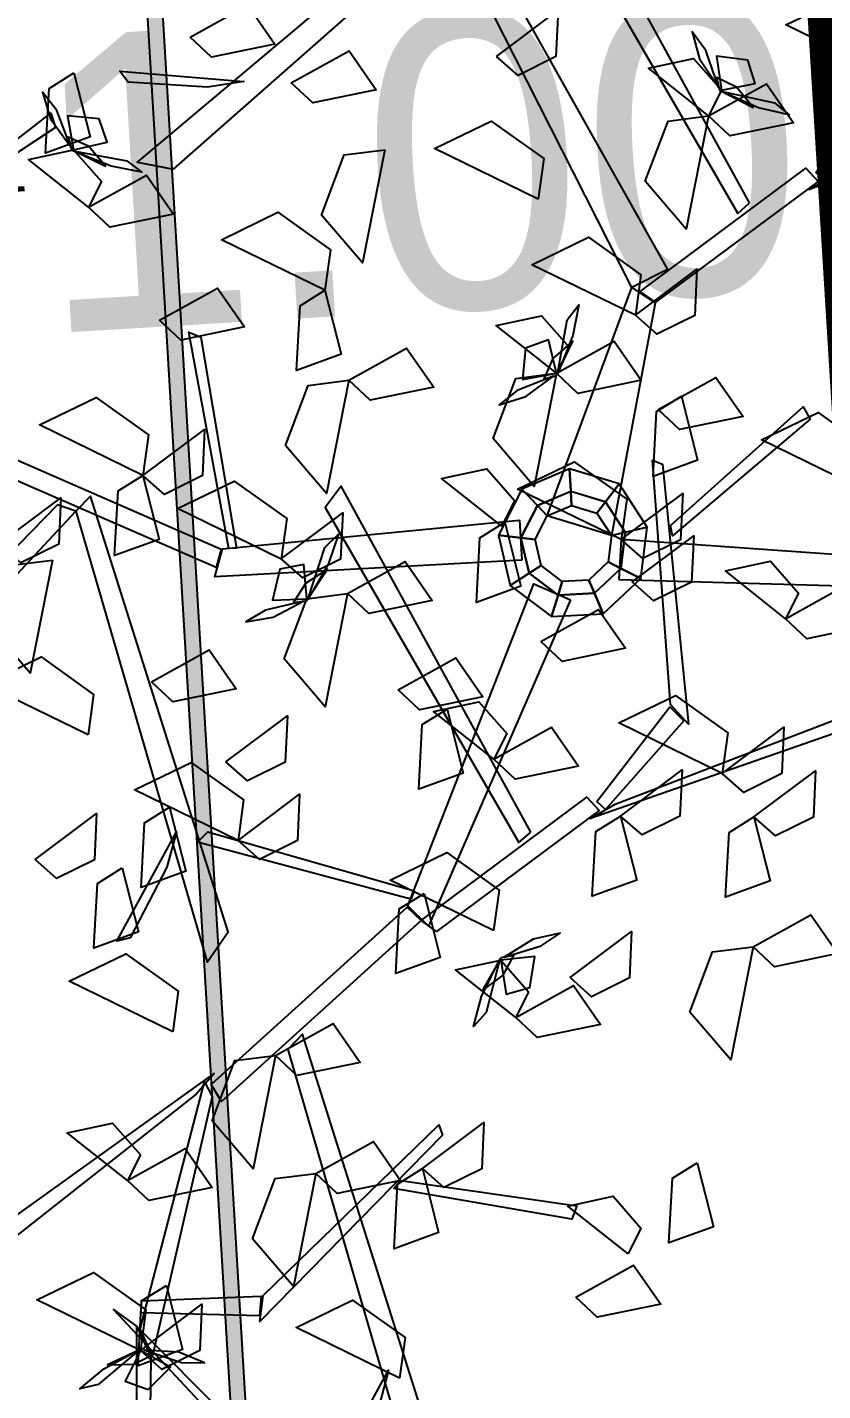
# Model space of a CAD drawing. Header units: metres. Extents: x 1851758 to 1852050, y 5187822 to 5188223.
# Drawn here: x 1851978.396 to 1851980.007, y 5187907.097 to 5187909.859 of the extents above; entities that cross this region are included whole.
import ezdxf

# ---------------------------------------------------------------- set-up
doc = ezdxf.new("R2010")
doc.units = ezdxf.units.M
doc.header["$LTSCALE"] = 2.5
doc.header["$PDMODE"] = 35
doc.header["$PDSIZE"] = 0.03
doc.layers.get('Defpoints').update_dxf_attribs({"linetype": 'CONTINUOUS'})
doc.layers.add('PAR_COT', color=150, linetype='CONTINUOUS', lineweight=20)
doc.layers.add('PRO_PAR_P', color=7, linetype='CONTINUOUS', lineweight=70)
doc.layers.add('PRO_VOI_PLANCHETTES', color=232, linetype='CONTINUOUS')
doc.layers.add('PRO_VOI_VEG', color=81, linetype='CONTINUOUS')
doc.styles.add('Ecriture', font='NEWSGOTN.TTF')
doc.dimstyles.new('Voirie', dxfattribs={"dimtxt": 0.6, "dimasz": 0.6, "dimexe": 0.18, "dimexo": 0.0625, "dimgap": 0, "dimtad": 0, "dimzin": 0, "dimdsep": 46, "dimtxsty": 'Ecriture', "dimcen": 0.04, "dimclrd": 256, "dimclre": 256, "dimclrt": 256, "dimaunit": 2, "dimadec": 3, "dimazin": 0, "dimtfac": 1, "dimtofl": 0, "dimtmove": 0, "dimatfit": 0, "dimfxl": 0, "dimtolj": 1, "dimtzin": 0, "dimlwd": -1, "dimarcsym": 0})

# ---------------------------------------------------------------- blocks, each defined once
blk = doc.blocks.new('arbre4')
at = {"layer": 'PRO_VOI_VEG', "color": 42, "linetype": 'ByBlock', "lineweight": -2, "extrusion": (-3.5711e-09, -0.72424, 0.689548), "elevation": 1.1883, "flags": 128}
blk.add_lwpolyline([(0.2606, 4.2618), (-0.9553, 6.179), (-0.9848, 5.9864), (0.2311, 4.1567), (0.2606, 4.2618)], close=True, dxfattribs=at)
at = {"layer": 'PRO_VOI_VEG', "color": 42, "linetype": 'ByBlock', "lineweight": -2, "extrusion": (-0.682446, -0.575232, 0.450971), "elevation": 0.7042, "flags": 128}
blk.add_lwpolyline([(-0.7719, 7.5011), (-0.3539, 7.4123), (-0.3803, 7.289), (-0.8761, 7.4795), (-0.7719, 7.5011)], close=True, dxfattribs=at)
at = {"layer": 'PRO_VOI_VEG', "color": 42, "linetype": 'ByBlock', "lineweight": -2, "extrusion": (0.440852, -0.719385, 0.536783), "flags": 128}
for points, elevation in [([(-0.9771, 3.3423), (-1.0361, 5.0792), (-0.9673, 5.0282), (-0.9484, 3.1422), (-0.9771, 3.3423)], -0.869), ([(-1.021, 3.2634), (-1.7492, 4.7455), (-1.632, 4.7073), (-0.9544, 3.2464), (-1.021, 3.2634)], -0.8629)]:
    blk.add_lwpolyline(points, close=True, dxfattribs=dict(at, elevation=elevation))
at = {"layer": 'PRO_VOI_VEG', "linetype": 'ByBlock', "lineweight": -2, "extrusion": (0.372929, -8.74771e-10, 0.92786), "flags": 128}
for points, elevation in [([(2.0044, 3.6589), (2.4124, 3.4142), (2.1773, 3.308), (1.9733, 3.4834), (2.0044, 3.6589)], 7.2899), ([(-0.5531, 2.1384), (-0.1451, 1.8936), (-0.3802, 1.7874), (-0.5842, 1.9629), (-0.5531, 2.1384)], 2.7218)]:
    blk.add_lwpolyline(points, close=True, dxfattribs=dict(at, elevation=elevation))
at = {"layer": 'PRO_VOI_VEG', "linetype": 'ByBlock', "lineweight": -2, "extrusion": (-0.095442, 0.360509, 0.92786), "flags": 128}
for points, elevation in [([(-0.5771, 0.7835), (-0.1691, 0.5387), (-0.4041, 0.4325), (-0.6082, 0.608), (-0.5771, 0.7835)], 7.3946), ([(1.6105, 0.4642), (2.0185, 0.2195), (1.7835, 0.1133), (1.5794, 0.2887), (1.6105, 0.4642)], 5.9479), ([(2.1154, 0.9369), (2.5234, 0.6922), (2.2883, 0.586), (2.0843, 0.7614), (2.1154, 0.9369)], 7.1014), ([(-0.0811, 2.3547), (0.3269, 2.11), (0.0919, 2.0038), (-0.1122, 2.1793), (-0.0811, 2.3547)], 8.365), ([(-0.902, 2.1407), (-0.4939, 1.896), (-0.729, 1.7898), (-0.933, 1.9652), (-0.902, 2.1407)], 7.1055), ([(-1.7462, 1.9018), (-1.3382, 1.6571), (-1.5732, 1.5509), (-1.7773, 1.7263), (-1.7462, 1.9018)], 5.3701), ([(-0.6704, 1.0724), (-0.2624, 0.8277), (-0.4975, 0.7215), (-0.7015, 0.8969), (-0.6704, 1.0724)], 2.2781), ([(1.7852, 2.4676), (2.1933, 2.2229), (1.9582, 2.1167), (1.7542, 2.2921), (1.7852, 2.4676)], 5.6306), ([(-1.4734, 3.0992), (-1.0653, 2.8545), (-1.3004, 2.7483), (-1.5044, 2.9237), (-1.4734, 3.0992)], 4.8889)]:
    blk.add_lwpolyline(points, close=True, dxfattribs=dict(at, elevation=elevation))
at = {"layer": 'PRO_VOI_VEG', "linetype": 'ByBlock', "lineweight": -2, "extrusion": (0.372929, 2.3327e-10, 0.92786), "elevation": 3.0882, "flags": 128}
blk.add_lwpolyline([(1.9258, 4.6659), (2.3338, 4.4212), (2.0987, 4.315), (1.8947, 4.4904), (1.9258, 4.6659)], close=True, dxfattribs=at)
at = {"layer": 'PRO_VOI_VEG', "color": 42, "linetype": 'ByBlock', "lineweight": -2, "extrusion": (-2.05191e-09, -0.72424, 0.689548), "elevation": 1.1883, "flags": 128}
blk.add_lwpolyline([(-0.0268, 3.3513), (0.4227, 4.6557), (0.489, 4.5944), (0.0469, 3.3163), (-0.0268, 3.3513)], close=True, dxfattribs=at)
at = {"layer": 'PRO_VOI_VEG', "linetype": 'ByBlock', "lineweight": -2, "extrusion": (-2.51648e-10, -0.654654, 0.755929), "elevation": 2.7236, "flags": 128}
blk.add_lwpolyline([(0.1158, 5.4307), (0.2888, 5.0882), (0.102, 5.1127), (0.0343, 5.3211), (0.1158, 5.4307)], close=True, dxfattribs=at)
at = {"layer": 'PRO_VOI_VEG', "linetype": 'ByBlock', "lineweight": -2, "extrusion": (4.78408e-09, -0.654654, 0.755929), "elevation": 1.0417, "flags": 128}
blk.add_lwpolyline([(-1.1687, 3.8729), (-0.9957, 3.5304), (-1.1824, 3.5549), (-1.2502, 3.7633), (-1.1687, 3.8729)], close=True, dxfattribs=at)
at = {"layer": 'PRO_VOI_VEG', "color": 6, "linetype": 'ByBlock', "lineweight": -2, "extrusion": (-0.831663, -0.53024, 0.164872), "elevation": 2.3784, "flags": 128}
blk.add_lwpolyline([(-3.3301, 4.2859), (-3.5521, 4.179), (-3.6226, 4.3583), (-3.4967, 4.4125), (-3.3301, 4.2859)], close=True, dxfattribs=at)
at = {"layer": 'PRO_VOI_VEG', "linetype": 'ByBlock', "lineweight": -2, "extrusion": (0.632852, 0.167542, 0.755929), "flags": 128}
for points, elevation in [([(2.5133, 7.0984), (2.6863, 6.7559), (2.4996, 6.7804), (2.4318, 6.9888), (2.5133, 7.0984)], 5.2818), ([(1.4518, 2.5915), (1.6248, 2.249), (1.438, 2.2735), (1.3702, 2.4819), (1.4518, 2.5915)], 5.8843), ([(0.8137, 4.7624), (0.9867, 4.4199), (0.8, 4.4444), (0.7322, 4.6528), (0.8137, 4.7624)], 2.8065), ([(0.5766, 2.2048), (0.7496, 1.8622), (0.5628, 1.8868), (0.495, 2.0951), (0.5766, 2.2048)], 1.4159), ([(0.2559, 5.5432), (0.4289, 5.2007), (0.2422, 5.2252), (0.1744, 5.4336), (0.2559, 5.5432)], 6.6286), ([(-0.1454, 1.1388), (0.0275, 0.7963), (-0.1592, 0.8208), (-0.227, 1.0292), (-0.1454, 1.1388)], 2.3391), ([(0.6744, 6.9201), (0.8474, 6.5776), (0.6607, 6.6021), (0.5929, 6.8105), (0.6744, 6.9201)], 3.6928), ([(-1.0524, 2.6125), (-0.8794, 2.27), (-1.0662, 2.2945), (-1.134, 2.5029), (-1.0524, 2.6125)], 5.2673), ([(-0.7234, 1.7731), (-0.5504, 1.4306), (-0.7371, 1.4552), (-0.8049, 1.6635), (-0.7234, 1.7731)], 1.1908)]:
    blk.add_lwpolyline(points, close=True, dxfattribs=dict(at, elevation=elevation))
at = {"layer": 'PRO_VOI_VEG', "linetype": 'ByBlock', "lineweight": -2, "extrusion": (0.372929, 1.77872e-09, 0.92786), "elevation": 3.9863, "flags": 128}
blk.add_lwpolyline([(1.7262, 3.6454), (2.1342, 3.4006), (1.8991, 3.2944), (1.6951, 3.4699), (1.7262, 3.6454)], close=True, dxfattribs=at)
at = {"layer": 'PRO_VOI_VEG', "linetype": 'ByBlock', "lineweight": -2, "extrusion": (0.372929, 1.77869e-09, 0.92786), "elevation": 4.4081, "flags": 128}
blk.add_lwpolyline([(1.7262, 1.3818), (2.1342, 1.1371), (1.8991, 1.0309), (1.6951, 1.2063), (1.7262, 1.3818)], close=True, dxfattribs=at)
at = {"layer": 'PRO_VOI_VEG', "color": 6, "linetype": 'ByBlock', "lineweight": -2, "extrusion": (0.971913, 0.204341, 0.116747), "elevation": -2.1509, "flags": 128}
blk.add_lwpolyline([(2.5309, 4.9038), (2.6825, 5.1293), (2.579, 5.3437), (2.4903, 5.1898), (2.5309, 4.9038)], close=True, dxfattribs=at)
at = {"layer": 'PRO_VOI_VEG', "linetype": 'ByBlock', "lineweight": -2, "extrusion": (9.90254e-10, -0.872729, 0.488205), "elevation": 1.0664, "flags": 128}
blk.add_lwpolyline([(2.0053, 5.8362), (1.7428, 5.7305), (1.6869, 6.1067), (1.9479, 6.0488), (2.0053, 5.8362)], close=True, dxfattribs=at)
at = {"layer": 'PRO_VOI_VEG', "color": 6, "linetype": 'ByBlock', "lineweight": -2, "extrusion": (0.345853, -0.925967, 0.151559), "elevation": -0.3148, "flags": 128}
blk.add_lwpolyline([(2.2813, 6.0427), (2.4384, 5.9966), (2.5287, 6.1524), (2.4168, 6.235), (2.2813, 6.0427)], close=True, dxfattribs=at)
at = {"layer": 'PRO_VOI_VEG', "color": 42, "linetype": 'ByBlock', "lineweight": -2, "extrusion": (0.28427, -0.71615, 0.637432), "elevation": -0.0115, "flags": 128}
blk.add_lwpolyline([(-2.2844, 4.5901), (-3.8606, 5.765), (-3.8296, 5.8035), (-2.1489, 4.5914), (-2.2844, 4.5901)], close=True, dxfattribs=at)
at = {"layer": 'PRO_VOI_VEG', "color": 42, "linetype": 'ByBlock', "lineweight": -2, "extrusion": (0.000135425, 0.872729, 0.488205), "elevation": 3.4125, "flags": 128}
blk.add_lwpolyline([(3.0807, 2.1363), (3.8692, 3.5819), (3.8986, 3.4849), (3.007, 1.9519), (3.0807, 2.1363)], close=True, dxfattribs=at)
at = {"layer": 'PRO_VOI_VEG', "color": 6, "linetype": 'ByBlock', "lineweight": -2, "extrusion": (-0.854057, -0.179562, 0.488205), "elevation": 4.6165, "flags": 128}
blk.add_lwpolyline([(-2.5383, 2.6946), (-2.6308, 2.4804), (-2.5494, 2.3636), (-2.4385, 2.495), (-2.5383, 2.6946)], close=True, dxfattribs=at)
at = {"layer": 'PRO_VOI_VEG', "color": 42, "linetype": 'ByBlock', "lineweight": -2, "extrusion": (0.512659, -0.256321, 0.819439), "flags": 128}
for points, elevation in [([(1.8973, 2.7608), (0.6814, 4.5457), (0.6519, 4.3664), (1.8678, 2.6629), (1.8973, 2.7608)], 2.7427), ([(-0.0474, 2.2601), (0.4021, 3.4745), (0.4684, 3.4174), (0.0263, 2.2275), (-0.0474, 2.2601)], 0.3479), ([(0.24, 3.1077), (-0.9759, 4.8926), (-1.0054, 4.7133), (0.2105, 3.0099), (0.24, 3.1077)], 0.3479)]:
    blk.add_lwpolyline(points, close=True, dxfattribs=dict(at, elevation=elevation))
at = {"layer": 'PRO_VOI_VEG', "linetype": 'ByBlock', "lineweight": -2, "extrusion": (9.90251e-10, -0.872729, 0.488205), "flags": 128}
for points, elevation in [([(-1.2216, 5.9716), (-1.4841, 5.8659), (-1.54, 6.242), (-1.279, 6.1842), (-1.2216, 5.9716)], 1.1695), ([(0.3618, 6.0473), (0.0993, 5.9416), (0.0435, 6.3178), (0.3044, 6.2599), (0.3618, 6.0473)], 1.405), ([(-2.5034, 4.7786), (-2.7659, 4.6728), (-2.8218, 5.049), (-2.5608, 4.9912), (-2.5034, 4.7786)], 1.8184), ([(-1.1522, 6.0538), (-1.4146, 5.9481), (-1.4705, 6.3243), (-1.2095, 6.2664), (-1.1522, 6.0538)], 4.1564)]:
    blk.add_lwpolyline(points, close=True, dxfattribs=dict(at, elevation=elevation))
at = {"layer": 'PRO_VOI_VEG', "linetype": 'ByBlock', "lineweight": -2, "extrusion": (9.90252e-10, -0.872729, 0.488205), "flags": 128}
for points, elevation in [([(-2.9206, 3.7819), (-3.1831, 3.6762), (-3.239, 4.0524), (-2.978, 3.9946), (-2.9206, 3.7819)], 0.0456), ([(0.5658, 3.7901), (0.3034, 3.6844), (0.2475, 4.0606), (0.5085, 4.0027), (0.5658, 3.7901)], 2.6581)]:
    blk.add_lwpolyline(points, close=True, dxfattribs=dict(at, elevation=elevation))
at = {"layer": 'PRO_VOI_VEG', "linetype": 'ByBlock', "lineweight": -2, "extrusion": (0.843665, 0.223353, 0.488205), "flags": 128}
for points, elevation in [([(2.5133, 8.4716), (2.2508, 8.3659), (2.195, 8.7421), (2.4559, 8.6843), (2.5133, 8.4716)], 2.5527), ([(1.4518, 4.4384), (1.1893, 4.3327), (1.1334, 4.7089), (1.3944, 4.651), (1.4518, 4.4384)], 4.6521), ([(1.8004, 7.5475), (1.5379, 7.4417), (1.4821, 7.8179), (1.743, 7.7601), (1.8004, 7.5475)], 4.2048), ([(1.3185, 6.8714), (1.056, 6.7657), (1.0001, 7.1419), (1.2611, 7.084), (1.3185, 6.8714)], 5.4133), ([(0.8487, 5.0602), (0.5862, 4.9545), (0.5303, 5.3307), (0.7913, 5.2728), (0.8487, 5.0602)], 5.6065), ([(1.7874, 5.7538), (1.525, 5.6481), (1.4691, 6.0243), (1.7301, 5.9664), (1.7874, 5.7538)], 1.3733), ([(1.779, 7.0882), (1.5165, 6.9824), (1.4606, 7.3586), (1.7216, 7.3008), (1.779, 7.0882)], 1.5413), ([(0.5155, 5.4156), (0.253, 5.3098), (0.1971, 5.686), (0.4581, 5.6282), (0.5155, 5.4156)], 5.4586), ([(0.9347, 7.5005), (0.6722, 7.3948), (0.6163, 7.771), (0.8773, 7.7131), (0.9347, 7.5005)], 4.2887), ([(0.6636, 5.22), (0.4011, 5.1143), (0.3452, 5.4904), (0.6062, 5.4326), (0.6636, 5.22)], 3.9536), ([(0.8596, 2.366), (0.5971, 2.2603), (0.5412, 2.6365), (0.8022, 2.5786), (0.8596, 2.366)], 0.9193), ([(0.8137, 7.6456), (0.5513, 7.5399), (0.4954, 7.9161), (0.7564, 7.8582), (0.8137, 7.6456)], 2.2571), ([(0.5766, 2.5549), (0.3141, 2.4492), (0.2582, 2.8254), (0.5192, 2.7675), (0.5766, 2.5549)], 0.5817), ([(0.9298, 8.5687), (0.6674, 8.463), (0.6115, 8.8392), (0.8725, 8.7813), (0.9298, 8.5687)], 1.4518), ([(0.2488, 7.7078), (-0.0137, 7.6021), (-0.0696, 7.9783), (0.1914, 7.9205), (0.2488, 7.7078)], 3.918), ([(-0.1454, 1.8665), (-0.4079, 1.7608), (-0.4638, 2.137), (-0.2028, 2.0791), (-0.1454, 1.8665)], 1.8123), ([(-0.4925, 1.6013), (-0.755, 1.4956), (-0.8109, 1.8718), (-0.5499, 1.814), (-0.4925, 1.6013)], 1.3589), ([(-0.1897, 5.444), (-0.4522, 5.3383), (-0.5081, 5.7145), (-0.2471, 5.6566), (-0.1897, 5.444)], 0.9998), ([(-1.0524, 4.2482), (-1.3149, 4.1425), (-1.3708, 4.5187), (-1.1098, 4.4608), (-1.0524, 4.2482)], 4.0647), ([(-0.7234, 2.0725), (-0.9859, 1.9667), (-1.0417, 2.3429), (-0.7808, 2.2851), (-0.7234, 2.0725)], 0.5168)]:
    blk.add_lwpolyline(points, close=True, dxfattribs=dict(at, elevation=elevation))
at = {"layer": 'PRO_VOI_VEG', "color": 6, "linetype": 'ByBlock', "lineweight": -2, "extrusion": (0.938016, -0.304866, 0.164872), "elevation": 1.9755, "flags": 128}
blk.add_lwpolyline([(2.3671, 5.7028), (2.1451, 5.5959), (2.0746, 5.7752), (2.2005, 5.8294), (2.3671, 5.7028)], close=True, dxfattribs=at)
at = {"layer": 'PRO_VOI_VEG', "color": 6, "linetype": 'ByBlock', "lineweight": -2, "extrusion": (-0.775617, 0.620313, 0.116747), "elevation": 0.5861, "flags": 128}
blk.add_lwpolyline([(-2.5778, 5.9223), (-2.4262, 6.1478), (-2.5297, 6.3622), (-2.6185, 6.2083), (-2.5778, 5.9223)], close=True, dxfattribs=at)
at = {"layer": 'PRO_VOI_VEG', "color": 6, "linetype": 'ByBlock', "lineweight": -2, "extrusion": (0.681565, -0.545093, 0.488205), "elevation": 2.9977, "flags": 128}
blk.add_lwpolyline([(2.5704, 5.1253), (2.478, 4.9111), (2.5593, 4.7943), (2.6702, 4.9257), (2.5704, 5.1253)], close=True, dxfattribs=at)
at = {"layer": 'PRO_VOI_VEG', "linetype": 'ByBlock', "lineweight": -2, "extrusion": (1.09025e-10, -0.654654, 0.755929), "elevation": 2.2207, "flags": 128}
blk.add_lwpolyline([(-3.1776, 4.4707), (-3.0046, 4.1282), (-3.1913, 4.1527), (-3.2591, 4.3611), (-3.1776, 4.4707)], close=True, dxfattribs=at)
at = {"layer": 'PRO_VOI_VEG', "color": 6, "linetype": 'ByBlock', "lineweight": -2, "extrusion": (-0.934629, 0.321712, 0.151559), "elevation": 4.2796, "flags": 128}
blk.add_lwpolyline([(-0.7702, 3.9915), (-0.6131, 3.9454), (-0.5228, 4.1013), (-0.6347, 4.1839), (-0.7702, 3.9915)], close=True, dxfattribs=at)
at = {"layer": 'PRO_VOI_VEG', "color": 42, "linetype": 'ByBlock', "lineweight": -2, "extrusion": (-0.268769, 0.933895, 0.235804), "elevation": 3.4118, "flags": 128}
blk.add_lwpolyline([(2.3335, 2.7824), (2.4735, 4.7491), (2.5472, 4.6101), (2.3777, 2.7076), (2.3335, 2.7824)], close=True, dxfattribs=at)
at = {"layer": 'PRO_VOI_VEG', "color": 42, "linetype": 'ByBlock', "lineweight": -2, "extrusion": (0.700309, -0.350143, 0.622067), "flags": 128}
for points, elevation in [([(0.9835, 4.835), (1.0056, 5.3523), (1.0498, 5.4067), (1.0056, 4.5991), (0.9835, 4.835)], 1.4587), ([(-0.6738, 4.4849), (-0.6517, 5.0022), (-0.6074, 5.0567), (-0.6517, 4.249), (-0.6738, 4.4849)], -0.9357)]:
    blk.add_lwpolyline(points, close=True, dxfattribs=dict(at, elevation=elevation))
at = {"layer": 'PRO_VOI_VEG', "linetype": 'ByBlock', "lineweight": -2, "extrusion": (0.372929, -1.31216e-09, 0.92786), "flags": 128}
for points, elevation in [([(1.4202, 3.7423), (1.8283, 3.4976), (1.5932, 3.3914), (1.3892, 3.5669), (1.4202, 3.7423)], 6.2666), ([(1.185, 2.3312), (1.5931, 2.0864), (1.358, 1.9802), (1.154, 2.1557), (1.185, 2.3312)], 5.7831)]:
    blk.add_lwpolyline(points, close=True, dxfattribs=dict(at, elevation=elevation))
at = {"layer": 'PRO_VOI_VEG', "linetype": 'ByBlock', "lineweight": -2, "extrusion": (9.90146e-10, -0.872729, 0.488205), "elevation": 0.9939, "flags": 128}
blk.add_lwpolyline([(-0.9865, 5.2398), (-1.249, 5.1341), (-1.3049, 5.5103), (-1.0439, 5.4524), (-0.9865, 5.2398)], close=True, dxfattribs=at)
at = {"layer": 'PRO_VOI_VEG', "linetype": 'ByBlock', "lineweight": -2, "extrusion": (-2.5183e-10, -0.654654, 0.755929), "elevation": 2.3513, "flags": 128}
blk.add_lwpolyline([(0.3618, 4.3198), (0.5348, 3.9773), (0.3481, 4.0018), (0.2803, 4.2102), (0.3618, 4.3198)], close=True, dxfattribs=at)
at = {"layer": 'PRO_VOI_VEG', "color": 42, "linetype": 'ByBlock', "lineweight": -2, "extrusion": (-0.03707, -0.782086, 0.622067), "elevation": 3.7773, "flags": 128}
blk.add_lwpolyline([(1.8511, 7.1169), (1.8732, 7.6341), (1.9174, 7.6886), (1.8732, 6.8809), (1.8511, 7.1169)], close=True, dxfattribs=at)
at = {"layer": 'PRO_VOI_VEG', "color": 42, "linetype": 'ByBlock', "lineweight": -2, "extrusion": (-0.027137, -0.572523, 0.819439), "elevation": 5.6156, "flags": 128}
blk.add_lwpolyline([(2.7648, 4.287), (1.549, 6.0719), (1.5195, 5.8926), (2.7354, 4.1892), (2.7648, 4.287)], close=True, dxfattribs=at)
at = {"layer": 'PRO_VOI_VEG', "color": 42, "linetype": 'ByBlock', "lineweight": -2, "extrusion": (0.647784, -0.323881, 0.689548), "elevation": -0.1006, "flags": 128}
for points in [[(0.0263, 2.1997), (0.9106, 2.3923), (0.8885, 2.3135), (0.0263, 2.1472), (0.0263, 2.1997)], [(-0.0842, 0.2125), (-0.0842, 2.3048), (0.0263, 2.2435), (0.0779, 0.2125), (-0.0842, 0.2125)]]:
    blk.add_lwpolyline(points, close=True, dxfattribs=at)
at = {"layer": 'PRO_VOI_VEG', "color": 42, "linetype": 'ByBlock', "lineweight": -2, "extrusion": (5.97316e-10, -0.83205, 0.5547), "elevation": 0.6002, "flags": 128}
blk.add_lwpolyline([(0.0469, 3.4149), (0.9311, 3.6216), (0.909, 3.537), (0.0469, 3.3586), (0.0469, 3.4149)], close=True, dxfattribs=at)
at = {"layer": 'PRO_VOI_VEG', "color": 42, "linetype": 'ByBlock', "lineweight": -2, "extrusion": (-0.258109, 0.896854, 0.359211), "elevation": 3.9849, "flags": 128}
for points in [[(2.4735, 4.2665), (2.0535, 6.7693), (2.0977, 6.7693), (2.5693, 4.1331), (2.4735, 4.2665)], [(2.2156, 6.1538), (2.5472, 7.9386), (2.5914, 7.8361), (2.2377, 6.0513), (2.2156, 6.1538)]]:
    blk.add_lwpolyline(points, close=True, dxfattribs=at)
at = {"layer": 'PRO_VOI_VEG', "linetype": 'ByBlock', "lineweight": -2, "extrusion": (-4.92655e-09, -0.654654, 0.755929), "elevation": 0.1278, "flags": 128}
blk.add_lwpolyline([(-0.8151, 2.0324), (-0.6421, 1.6899), (-0.8288, 1.7144), (-0.8966, 1.9228), (-0.8151, 2.0324)], close=True, dxfattribs=at)
at = {"layer": 'PRO_VOI_VEG', "color": 42, "linetype": 'ByBlock', "lineweight": -2, "extrusion": (0, -0.83205, 0.5547), "elevation": 0.6002, "flags": 128}
blk.add_lwpolyline([(-0.0637, 1.2825), (-0.0637, 3.5277), (0.0469, 3.4619), (0.0985, 1.2825), (-0.0637, 1.2825)], close=True, dxfattribs=at)
at = {"layer": 'PRO_VOI_VEG', "linetype": 'ByBlock', "lineweight": -2, "extrusion": (1.09194e-10, -0.654654, 0.755929), "elevation": 4.7259, "flags": 128}
blk.add_lwpolyline([(-1.1354, 5.9715), (-0.9624, 5.629), (-1.1491, 5.6536), (-1.2169, 5.8619), (-1.1354, 5.9715)], close=True, dxfattribs=at)
at = {"layer": 'PRO_VOI_VEG', "color": 6, "linetype": 'ByBlock', "lineweight": -2, "extrusion": (0.964416, 0.216638, 0.151559), "elevation": 1.3615, "flags": 128}
blk.add_lwpolyline([(1.1174, 8.4542), (1.2745, 8.4081), (1.3649, 8.5639), (1.2529, 8.6465), (1.1174, 8.4542)], close=True, dxfattribs=at)
at = {"layer": 'PRO_VOI_VEG', "linetype": 'ByBlock', "lineweight": -2, "extrusion": (0.372929, 2.33305e-10, 0.92786), "elevation": 5.0928, "flags": 128}
blk.add_lwpolyline([(0.9499, 0.8922), (1.358, 0.6474), (1.1229, 0.5412), (0.9189, 0.7167), (0.9499, 0.8922)], close=True, dxfattribs=at)
at = {"layer": 'PRO_VOI_VEG', "linetype": 'ByBlock', "lineweight": -2, "extrusion": (0.372929, 2.33261e-10, 0.92786), "elevation": 4.5375, "flags": 128}
blk.add_lwpolyline([(0.8834, 5.43), (1.2915, 5.1853), (1.0564, 5.0791), (0.8524, 5.2546), (0.8834, 5.43)], close=True, dxfattribs=at)
at = {"layer": 'PRO_VOI_VEG', "color": 6, "linetype": 'ByBlock', "lineweight": -2, "extrusion": (0.632764, 0.601054, 0.488205), "elevation": 4.7318, "flags": 128}
blk.add_lwpolyline([(0.9088, 7.1776), (0.8164, 6.9635), (0.8977, 6.8466), (1.0086, 6.9781), (0.9088, 7.1776)], close=True, dxfattribs=at)
at = {"layer": 'PRO_VOI_VEG', "linetype": 'ByBlock', "lineweight": -2, "extrusion": (-2.51482e-10, -0.654654, 0.755929), "elevation": 1.6105, "flags": 128}
blk.add_lwpolyline([(-0.0063, 2.9624), (0.1667, 2.6198), (-0.0201, 2.6444), (-0.0878, 2.8528), (-0.0063, 2.9624)], close=True, dxfattribs=at)
at = {"layer": 'PRO_VOI_VEG', "color": 6, "linetype": 'ByBlock', "lineweight": -2, "extrusion": (-0.720083, -0.683996, 0.116747), "elevation": 0.3861, "flags": 128}
blk.add_lwpolyline([(-0.9162, 8.6017), (-0.7646, 8.8272), (-0.8681, 9.0416), (-0.9569, 8.8876), (-0.9162, 8.6017)], close=True, dxfattribs=at)
at = {"layer": 'PRO_VOI_VEG', "color": 6, "linetype": 'ByBlock', "lineweight": -2, "extrusion": (0.429668, 0.887808, 0.164872), "elevation": 2.3045, "flags": 128}
blk.add_lwpolyline([(0.6319, 8.3221), (0.4099, 8.2152), (0.3393, 8.3945), (0.4652, 8.4487), (0.6319, 8.3221)], close=True, dxfattribs=at)
at = {"layer": 'PRO_VOI_VEG', "linetype": 'ByBlock', "lineweight": -2, "extrusion": (9.90148e-10, -0.872729, 0.488205), "flags": 128}
for points, elevation in [([(1.0715, 2.8236), (0.809, 2.7179), (0.7531, 3.0941), (1.0141, 3.0363), (1.0715, 2.8236)], 0.4911), ([(0.0942, 1.3787), (-0.1683, 1.273), (-0.2242, 1.6492), (0.0368, 1.5914), (0.0942, 1.3787)], 0.4587), ([(-1.1196, 2.2953), (-1.3821, 2.1896), (-1.4379, 2.5658), (-1.177, 2.5079), (-1.1196, 2.2953)], 1.4356)]:
    blk.add_lwpolyline(points, close=True, dxfattribs=dict(at, elevation=elevation))
at = {"layer": 'PRO_VOI_VEG', "color": 42, "linetype": 'ByBlock', "lineweight": -2, "extrusion": (-0.798146, 0.353014, 0.488205), "flags": 128}
for points, elevation in [([(0.2567, 1.5814), (-0.9591, 3.7063), (-0.9886, 3.4928), (0.2273, 1.465), (0.2567, 1.5814)], 2.2142), ([(-0.0306, 0.5723), (0.4189, 2.018), (0.4852, 1.9501), (0.0431, 0.5335), (-0.0306, 0.5723)], 2.2142), ([(0.5368, 2.0471), (1.3252, 3.4928), (1.3547, 3.3958), (0.4631, 1.8628), (0.5368, 2.0471)], 2.2142), ([(0.1809, 5.5383), (-1.035, 7.6631), (-1.0645, 7.4496), (0.1514, 5.4218), (0.1809, 5.5383)], 1.3369), ([(-0.1065, 4.5292), (0.343, 5.9749), (0.4093, 5.9069), (-0.0328, 4.4904), (-0.1065, 4.5292)], 1.3369), ([(0.4609, 6.004), (1.2494, 7.4496), (1.2789, 7.3526), (0.3872, 5.8196), (0.4609, 6.004)], 1.3369)]:
    blk.add_lwpolyline(points, close=True, dxfattribs=dict(at, elevation=elevation))
at = {"layer": 'PRO_VOI_VEG', "linetype": 'ByBlock', "lineweight": -2, "extrusion": (9.90355e-10, -0.872729, 0.488205), "elevation": 1.4345, "flags": 128}
blk.add_lwpolyline([(-1.3901, 3.9559), (-1.6526, 3.8502), (-1.7085, 4.2264), (-1.4475, 4.1685), (-1.3901, 3.9559)], close=True, dxfattribs=at)
at = {"layer": 'PRO_VOI_VEG', "linetype": 'ByBlock', "lineweight": -2, "extrusion": (0.372929, 2.33266e-10, 0.92786), "elevation": 0.324, "flags": 128}
blk.add_lwpolyline([(0.4059, 1.8069), (0.814, 1.5622), (0.5789, 1.456), (0.3748, 1.6315), (0.4059, 1.8069)], close=True, dxfattribs=at)
at = {"layer": 'PRO_VOI_VEG', "linetype": 'ByBlock', "lineweight": -2, "extrusion": (4.78391e-09, -0.654654, 0.755929), "elevation": 4.0197, "flags": 128}
blk.add_lwpolyline([(-2.5034, 4.4679), (-2.3304, 4.1254), (-2.5172, 4.15), (-2.585, 4.3583), (-2.5034, 4.4679)], close=True, dxfattribs=at)
at = {"layer": 'PRO_VOI_VEG', "linetype": 'ByBlock', "lineweight": -2, "extrusion": (9.90356e-10, -0.872729, 0.488205), "elevation": 1.9926, "flags": 128}
blk.add_lwpolyline([(-0.6494, 4.6811), (-0.9119, 4.5754), (-0.9678, 4.9516), (-0.7068, 4.8937), (-0.6494, 4.6811)], close=True, dxfattribs=at)
at = {"layer": 'PRO_VOI_VEG', "color": 6, "linetype": 'ByBlock', "lineweight": -2, "extrusion": (-0.370366, -0.914137, 0.164872), "elevation": 1.0971, "flags": 128}
blk.add_lwpolyline([(-1.6958, 4.9316), (-1.9178, 4.8247), (-1.9884, 5.004), (-1.8625, 5.0582), (-1.6958, 4.9316)], close=True, dxfattribs=at)
at = {"layer": 'PRO_VOI_VEG', "color": 6, "linetype": 'ByBlock', "lineweight": -2, "extrusion": (0.673553, 0.729861, 0.116747), "elevation": -0.2554, "flags": 128}
blk.add_lwpolyline([(1.4848, 5.1096), (1.6364, 5.335), (1.5329, 5.5495), (1.4441, 5.3955), (1.4848, 5.1096)], close=True, dxfattribs=at)
at = {"layer": 'PRO_VOI_VEG', "linetype": 'ByBlock', "lineweight": -2, "extrusion": (0.372929, 2.33259e-10, 0.92786), "elevation": 6.1492, "flags": 128}
blk.add_lwpolyline([(0.0674, 0.9686), (0.4754, 0.7239), (0.2403, 0.6177), (0.0363, 0.7931), (0.0674, 0.9686)], close=True, dxfattribs=at)
at = {"layer": 'PRO_VOI_VEG', "color": 6, "linetype": 'ByBlock', "lineweight": -2, "extrusion": (-0.591877, -0.641357, 0.488205), "elevation": 3.2023, "flags": 128}
blk.add_lwpolyline([(-1.4922, 3.9734), (-1.5846, 3.7592), (-1.5033, 3.6424), (-1.3924, 3.7738), (-1.4922, 3.9734)], close=True, dxfattribs=at)
at = {"layer": 'PRO_VOI_VEG', "color": 6, "linetype": 'ByBlock', "lineweight": -2, "extrusion": (-0.948085, -0.279578, 0.151559), "elevation": 2.2368, "flags": 128}
blk.add_lwpolyline([(-0.8258, 4.7354), (-0.6687, 4.6893), (-0.5783, 4.8451), (-0.6903, 4.9277), (-0.8258, 4.7354)], close=True, dxfattribs=at)
at = {"layer": 'PRO_VOI_VEG', "color": 42, "linetype": 'ByBlock', "lineweight": -2, "extrusion": (-0.173268, 0.982653, 0.066114), "elevation": 0.0847, "flags": 128}
blk.add_lwpolyline([(-0.0632, -1.7867), (-0.0944, -3.0831), (0.115, -3.0831), (0.0838, -1.7867), (-0.0632, -1.7867)], close=True, dxfattribs=at)
at = {"layer": 'PRO_VOI_VEG', "color": 42, "linetype": 'ByBlock', "lineweight": -2, "extrusion": (0.498906, 0.864131, 0.066114), "elevation": 0.078, "flags": 128}
blk.add_lwpolyline([(-0.0652, -1.7863), (-0.0964, -3.0826), (0.113, -3.0826), (0.0818, -1.7863), (-0.0652, -1.7863)], close=True, dxfattribs=at)
at = {"layer": 'PRO_VOI_VEG', "color": 42, "linetype": 'ByBlock', "lineweight": -2, "extrusion": (-0.764368, 0.641381, 0.066114), "elevation": 0.0912, "flags": 128}
blk.add_lwpolyline([(-0.066, -1.7872), (-0.0972, -3.0835), (0.1122, -3.0835), (0.081, -1.7872), (-0.066, -1.7872)], close=True, dxfattribs=at)
at = {"layer": 'PRO_VOI_VEG', "color": 6, "linetype": 'ByBlock', "lineweight": -2, "extrusion": (0.924265, 0.350378, 0.151559), "elevation": 1.0175, "flags": 128}
blk.add_lwpolyline([(-0.1975, 2.3756), (-0.0404, 2.3295), (0.0499, 2.4853), (-0.062, 2.5679), (-0.1975, 2.3756)], close=True, dxfattribs=at)
at = {"layer": 'PRO_VOI_VEG', "color": 42, "linetype": 'ByBlock', "lineweight": -2, "extrusion": (-0.76597, 0.642725, 0.013934), "elevation": 0.1843, "flags": 128}
blk.add_lwpolyline([(-0.0464, 2.1009), (-0.066, -1.78), (0.081, -1.78), (0.0613, 2.1009), (-0.0464, 2.1009)], close=True, dxfattribs=at)
at = {"layer": 'PRO_VOI_VEG', "color": 42, "linetype": 'ByBlock', "lineweight": -2, "extrusion": (-0.173631, 0.984712, 0.013934), "elevation": 0.1779, "flags": 128}
blk.add_lwpolyline([(-0.0435, 2.1009), (-0.0632, -1.7799), (0.0838, -1.7799), (0.0641, 2.1009), (-0.0435, 2.1009)], close=True, dxfattribs=at)
at = {"layer": 'PRO_VOI_VEG', "linetype": 'ByBlock', "lineweight": -2, "extrusion": (0.372929, 6.70652e-10, 0.92786), "elevation": 0.903, "flags": 128}
blk.add_lwpolyline([(-0.1949, 0.3648), (0.2132, 0.12), (-0.0219, 0.0138), (-0.2259, 0.1893), (-0.1949, 0.3648)], close=True, dxfattribs=at)
at = {"layer": 'PRO_VOI_VEG', "color": 42, "linetype": 'ByBlock', "lineweight": -2, "extrusion": (0.499951, 0.865941, 0.013934), "elevation": 0.1711, "flags": 128}
blk.add_lwpolyline([(-0.0455, 2.101), (-0.0652, -1.7798), (0.0818, -1.7798), (0.0621, 2.101), (-0.0455, 2.101)], close=True, dxfattribs=at)
at = {"layer": 'PRO_VOI_VEG', "color": 42, "linetype": 'ByBlock', "lineweight": -2, "extrusion": (0.937637, 0.341272, 0.066114), "elevation": 0.0741, "flags": 128}
blk.add_lwpolyline([(-0.0711, -1.786), (-0.1023, -3.0824), (0.1071, -3.0824), (0.0759, -1.786), (-0.0711, -1.786)], close=True, dxfattribs=at)
at = {"layer": 'PRO_VOI_VEG', "color": 6, "linetype": 'ByBlock', "lineweight": -2, "extrusion": (0.541752, 0.684223, 0.488205), "elevation": 1.6197, "flags": 128}
blk.add_lwpolyline([(-0.5181, 1.9742), (-0.6105, 1.7601), (-0.5292, 1.6432), (-0.4182, 1.7747), (-0.5181, 1.9742)], close=True, dxfattribs=at)
at = {"layer": 'PRO_VOI_VEG', "color": 42, "linetype": 'ByBlock', "lineweight": -2, "extrusion": (-0.760996, -0.336442, 0.5547), "elevation": 1.893, "flags": 128}
blk.add_lwpolyline([(0.6785, 4.3014), (0.6785, 6.5465), (0.789, 6.4808), (0.8406, 4.3014), (0.6785, 4.3014)], close=True, dxfattribs=at)
at = {"layer": 'PRO_VOI_VEG', "linetype": 'ByBlock', "lineweight": -2, "extrusion": (-2.5149e-10, -0.654654, 0.755929), "elevation": 4.374, "flags": 128}
blk.add_lwpolyline([(1.9807, 4.0589), (2.1537, 3.7164), (1.967, 3.7409), (1.8992, 3.9493), (1.9807, 4.0589)], close=True, dxfattribs=at)
at = {"layer": 'PRO_VOI_VEG', "color": 42, "linetype": 'ByBlock', "lineweight": -2, "extrusion": (0.939601, 0.341987, 0.013934), "elevation": 0.1672, "flags": 128}
blk.add_lwpolyline([(-0.0514, 2.1011), (-0.0711, -1.7797), (0.0759, -1.7797), (0.0563, 2.1011), (-0.0514, 2.1011)], close=True, dxfattribs=at)
at = {"layer": 'PRO_VOI_VEG', "linetype": 'ByBlock', "lineweight": -2, "extrusion": (-2.5148e-10, -0.654654, 0.755929), "elevation": 3.4112, "flags": 128}
blk.add_lwpolyline([(-1.7627, 3.096), (-1.5897, 2.7535), (-1.7765, 2.778), (-1.8443, 2.9864), (-1.7627, 3.096)], close=True, dxfattribs=at)
at = {"layer": 'PRO_VOI_VEG', "color": 42, "linetype": 'ByBlock', "lineweight": -2, "extrusion": (-0.997812, 0, 0.066114), "elevation": 0.0943, "flags": 128}
blk.add_lwpolyline([(-0.0724, -1.7874), (-0.1036, -3.0837), (0.1059, -3.0837), (0.0747, -1.7874), (-0.0724, -1.7874)], close=True, dxfattribs=at)
at = {"layer": 'PRO_VOI_VEG', "color": 42, "linetype": 'ByBlock', "lineweight": -2, "extrusion": (-0.999903, 0, 0.013934), "elevation": 0.1875, "flags": 128}
blk.add_lwpolyline([(-0.0527, 2.1008), (-0.0724, -1.78), (0.0747, -1.78), (0.055, 2.1008), (-0.0527, 2.1008)], close=True, dxfattribs=at)
at = {"layer": 'PRO_VOI_VEG', "color": 6, "linetype": 'ByBlock', "lineweight": -2, "extrusion": (-0.616512, -0.778642, 0.116747), "elevation": -0.1469, "flags": 128}
blk.add_lwpolyline([(0.5107, 2.5621), (0.6623, 2.7876), (0.5587, 3.002), (0.47, 2.848), (0.5107, 2.5621)], close=True, dxfattribs=at)
at = {"layer": 'PRO_VOI_VEG', "linetype": 'ByBlock', "lineweight": -2, "extrusion": (0.372929, 1.7787e-09, 0.92786), "elevation": 3.2657, "flags": 128}
blk.add_lwpolyline([(-0.3009, 0.3394), (0.1072, 0.0947), (-0.1279, -0.0115), (-0.3319, 0.164), (-0.3009, 0.3394)], close=True, dxfattribs=at)
at = {"layer": 'PRO_VOI_VEG', "color": 6, "linetype": 'ByBlock', "lineweight": -2, "extrusion": (0.300274, 0.939496, 0.164872), "elevation": 0.6468, "flags": 128}
blk.add_lwpolyline([(-0.6414, 2.4546), (-0.8634, 2.3477), (-0.9339, 2.527), (-0.808, 2.5812), (-0.6414, 2.4546)], close=True, dxfattribs=at)
at = {"layer": 'PRO_VOI_VEG', "color": 42, "linetype": 'ByBlock', "lineweight": -2, "extrusion": (-0.888751, 0.393088, 0.235804), "flags": 128}
for points, elevation in [([(0.4631, 2.54), (0.6031, 4.5067), (0.6768, 4.3677), (0.5073, 2.4652), (0.4631, 2.54)], 1.5933), ([(0.3872, 6.1157), (0.5272, 8.0824), (0.6009, 7.9435), (0.4314, 6.0409), (0.3872, 6.1157)], -0.3147)]:
    blk.add_lwpolyline(points, close=True, dxfattribs=dict(at, elevation=elevation))
at = {"layer": 'PRO_VOI_VEG', "color": 42, "linetype": 'ByBlock', "lineweight": -2, "extrusion": (-0.76597, -0.642725, 0.013934), "elevation": 0.1858, "flags": 128}
blk.add_lwpolyline([(-0.0595, 2.1008), (-0.0792, -1.78), (0.0678, -1.78), (0.0481, 2.1008), (-0.0595, 2.1008)], close=True, dxfattribs=at)
at = {"layer": 'PRO_VOI_VEG', "color": 42, "linetype": 'ByBlock', "lineweight": -2, "extrusion": (0.939601, -0.341987, 0.013934), "elevation": 0.168, "flags": 128}
blk.add_lwpolyline([(-0.0584, 2.1011), (-0.0781, -1.7797), (0.0689, -1.7797), (0.0492, 2.1011), (-0.0584, 2.1011)], close=True, dxfattribs=at)
at = {"layer": 'PRO_VOI_VEG', "color": 42, "linetype": 'ByBlock', "lineweight": -2, "extrusion": (0.937637, -0.341272, 0.066114), "elevation": 0.0749, "flags": 128}
blk.add_lwpolyline([(-0.0781, -1.7861), (-0.1093, -3.0824), (0.1001, -3.0824), (0.0689, -1.7861), (-0.0781, -1.7861)], close=True, dxfattribs=at)
at = {"layer": 'PRO_VOI_VEG', "color": 42, "linetype": 'ByBlock', "lineweight": -2, "extrusion": (-0.764368, -0.641381, 0.066114), "elevation": 0.0927, "flags": 128}
blk.add_lwpolyline([(-0.0792, -1.7873), (-0.1104, -3.0836), (0.099, -3.0836), (0.0678, -1.7873), (-0.0792, -1.7873)], close=True, dxfattribs=at)
at = {"layer": 'PRO_VOI_VEG', "color": 42, "linetype": 'ByBlock', "lineweight": -2, "extrusion": (0.499951, -0.865941, 0.013934), "elevation": 0.1731, "flags": 128}
blk.add_lwpolyline([(-0.0633, 2.101), (-0.083, -1.7798), (0.0641, -1.7798), (0.0444, 2.101), (-0.0633, 2.101)], close=True, dxfattribs=at)
at = {"layer": 'PRO_VOI_VEG', "linetype": 'ByBlock', "lineweight": -2, "extrusion": (1.09184e-10, -0.654654, 0.755929), "elevation": 3.2258, "flags": 128}
blk.add_lwpolyline([(-1.1196, 2.6186), (-0.9466, 2.276), (-1.1333, 2.3006), (-1.2011, 2.509), (-1.1196, 2.6186)], close=True, dxfattribs=at)
at = {"layer": 'PRO_VOI_VEG', "color": 42, "linetype": 'ByBlock', "lineweight": -2, "extrusion": (-0.173631, -0.984712, 0.013934), "elevation": 0.1802, "flags": 128}
blk.add_lwpolyline([(-0.0637, 2.1009), (-0.0834, -1.7799), (0.0636, -1.7799), (0.0439, 2.1009), (-0.0637, 2.1009)], close=True, dxfattribs=at)
at = {"layer": 'PRO_VOI_VEG', "color": 42, "linetype": 'ByBlock', "lineweight": -2, "extrusion": (0.498906, -0.864131, 0.066114), "elevation": 0.08, "flags": 128}
blk.add_lwpolyline([(-0.083, -1.7864), (-0.1142, -3.0827), (0.0953, -3.0827), (0.0641, -1.7864), (-0.083, -1.7864)], close=True, dxfattribs=at)
at = {"layer": 'PRO_VOI_VEG', "color": 42, "linetype": 'ByBlock', "lineweight": -2, "extrusion": (0.123326, 0.805569, 0.579526), "elevation": 0.4072, "flags": 128}
blk.add_lwpolyline([(0.1341, 0.9159), (0.0441, 3.1302), (-0.0637, 3.0582), (-0.0278, 0.9055), (0.1341, 0.9159)], close=True, dxfattribs=at)
at = {"layer": 'PRO_VOI_VEG', "color": 42, "linetype": 'ByBlock', "lineweight": -2, "extrusion": (-0.173268, -0.982653, 0.066114), "elevation": 0.087, "flags": 128}
blk.add_lwpolyline([(-0.0834, -1.7869), (-0.1146, -3.0832), (0.0948, -3.0832), (0.0636, -1.7869), (-0.0834, -1.7869)], close=True, dxfattribs=at)
at = {"layer": 'PRO_VOI_VEG', "linetype": 'ByBlock', "lineweight": -2, "extrusion": (-4.92688e-09, -0.654654, 0.755929), "elevation": 0.5216, "flags": 128}
blk.add_lwpolyline([(-0.0017, 0.1939), (0.1713, -0.1486), (-0.0154, -0.1241), (-0.0832, 0.0843), (-0.0017, 0.1939)], close=True, dxfattribs=at)
at = {"layer": 'PRO_VOI_VEG', "linetype": 'ByBlock', "lineweight": -2, "extrusion": (-1.92212e-10, -0.872729, 0.488205), "elevation": 2.569, "flags": 128}
blk.add_lwpolyline([(-2.5389, 3.8399), (-2.8014, 3.7342), (-2.8573, 4.1104), (-2.5963, 4.0526), (-2.5389, 3.8399)], close=True, dxfattribs=at)
at = {"layer": 'PRO_VOI_VEG', "linetype": 'ByBlock', "lineweight": -2, "extrusion": (4.78425e-09, -0.654654, 0.755929), "elevation": 3.6319, "flags": 128}
blk.add_lwpolyline([(-0.1749, 2.8412), (-0.0019, 2.4987), (-0.1886, 2.5232), (-0.2564, 2.7316), (-0.1749, 2.8412)], close=True, dxfattribs=at)
at = {"layer": 'PRO_VOI_VEG', "linetype": 'ByBlock', "lineweight": -2, "extrusion": (1.08863e-10, -0.654654, 0.755929), "elevation": 3.6784, "flags": 128}
blk.add_lwpolyline([(0.9029, 2.7875), (1.0759, 2.445), (0.8892, 2.4695), (0.8214, 2.6779), (0.9029, 2.7875)], close=True, dxfattribs=at)
at = {"layer": 'PRO_VOI_VEG', "color": 42, "linetype": 'ByBlock', "lineweight": -2, "extrusion": (-0.853501, 0.377497, 0.359211), "elevation": 2.1504, "flags": 128}
for points in [[(0.6031, 4.2607), (0.1831, 6.7636), (0.2273, 6.7636), (0.6989, 4.1274), (0.6031, 4.2607)], [(0.3452, 6.1481), (0.6768, 7.9329), (0.721, 7.8303), (0.3673, 6.0455), (0.3452, 6.1481)]]:
    blk.add_lwpolyline(points, close=True, dxfattribs=at)
at = {"layer": 'PRO_VOI_VEG', "linetype": 'ByBlock', "lineweight": -2, "extrusion": (4.78392e-09, -0.654654, 0.755929), "elevation": 2.874, "flags": 128}
blk.add_lwpolyline([(-0.9691, 1.7572), (-0.7961, 1.4147), (-0.9828, 1.4392), (-1.0506, 1.6476), (-0.9691, 1.7572)], close=True, dxfattribs=at)
at = {"layer": 'PRO_VOI_VEG', "color": 6, "linetype": 'ByBlock', "lineweight": -2, "extrusion": (0.319035, -0.935546, 0.151559), "elevation": 2.0695, "flags": 128}
blk.add_lwpolyline([(1.4898, 5.3571), (1.6469, 5.311), (1.7372, 5.4668), (1.6253, 5.5494), (1.4898, 5.3571)], close=True, dxfattribs=at)
at = {"layer": 'PRO_VOI_VEG', "linetype": 'ByBlock', "lineweight": -2, "extrusion": (-2.51831e-10, -0.654654, 0.755929), "elevation": 1.5187, "flags": 128}
blk.add_lwpolyline([(-1.1522, 0.4264), (-0.9792, 0.0839), (-1.1659, 0.1084), (-1.2337, 0.3168), (-1.1522, 0.4264)], close=True, dxfattribs=at)
at = {"layer": 'PRO_VOI_VEG', "color": 6, "linetype": 'ByBlock', "lineweight": -2, "extrusion": (0.928845, -0.331761, 0.164872), "elevation": 2.8226, "flags": 128}
blk.add_lwpolyline([(-0.0516, 5.2405), (-0.2736, 5.1336), (-0.3441, 5.3129), (-0.2183, 5.3671), (-0.0516, 5.2405)], close=True, dxfattribs=at)
at = {"layer": 'PRO_VOI_VEG', "color": 6, "linetype": 'ByBlock', "lineweight": -2, "extrusion": (-0.757426, 0.642398, 0.116747), "elevation": -1.1452, "flags": 128}
blk.add_lwpolyline([(-0.6359, 5.8073), (-0.4844, 6.0328), (-0.5879, 6.2473), (-0.6766, 6.0933), (-0.6359, 5.8073)], close=True, dxfattribs=at)
at = {"layer": 'PRO_VOI_VEG', "color": 6, "linetype": 'ByBlock', "lineweight": -2, "extrusion": (0.665579, -0.5645, 0.488205), "elevation": 4.3323, "flags": 128}
blk.add_lwpolyline([(0.6285, 4.0163), (0.5361, 3.8022), (0.6175, 3.6853), (0.7284, 3.8168), (0.6285, 4.0163)], close=True, dxfattribs=at)
at = {"layer": 'PRO_VOI_VEG', "linetype": 'ByBlock', "lineweight": -2, "extrusion": (0.372929, 2.33265e-10, 0.92786), "elevation": 3.1369, "flags": 128}
blk.add_lwpolyline([(-1.1918, 1.1054), (-0.7838, 0.8607), (-1.0189, 0.7545), (-1.2229, 0.9299), (-1.1918, 1.1054)], close=True, dxfattribs=at)
at = {"layer": 'PRO_VOI_VEG', "linetype": 'ByBlock', "lineweight": -2, "extrusion": (0.372929, -8.74769e-10, 0.92786), "elevation": 7.8909, "flags": 128}
blk.add_lwpolyline([(-1.3806, 1.2122), (-0.9725, 0.9675), (-1.2076, 0.8613), (-1.4116, 1.0368), (-1.3806, 1.2122)], close=True, dxfattribs=at)
at = {"layer": 'PRO_VOI_VEG', "color": 42, "linetype": 'ByBlock', "lineweight": -2}
blk.add_polyline3d([(0.1103, 0.1, 2.1032), (1.016, -0.2926, 4.629), (0.9477, -0.3833, 4.562), (0.0171, -0.1562, 2.1032)], close=True, dxfattribs=at)
blk = doc.blocks.new('*D111')
at = {"layer": 'Defpoints', "color": 0}
for p in [(1851977.1924, 5187909.4607), (1851977.1924, 5187909.4607), (1851976.1941, 5187909.4011)]:
    blk.add_point(p, dxfattribs=at)
at = {"layer": 'PRO_PAR_P'}
for p, q in [((1851977.7913, 5187909.4964), (1851978.3902, 5187909.5322)), ((1851975.5952, 5187909.3653), (1851974.9963, 5187909.3295))]:
    blk.add_line(p, q, dxfattribs=at)
at = {"layer": 'PRO_PAR_P', "lineweight": -2}
for p, q in [((1851977.1961, 5187909.3983), (1851977.2031, 5187909.281)), ((1851976.1979, 5187909.3387), (1851976.2049, 5187909.2214))]:
    blk.add_line(p, q, dxfattribs=at)
at = {"layer": 'PRO_PAR_P'}
for points in [[(1851977.7853, 5187909.5963), (1851977.7973, 5187909.3966), (1851977.1924, 5187909.4607)], [(1851975.5892, 5187909.4651), (1851975.6012, 5187909.2655), (1851976.1941, 5187909.4011)]]:
    blk.add_solid(points, dxfattribs=at)
at = {"layer": 'PRO_PAR_P', "insert": (1851979.1861, 5187909.5797), "char_height": 0.6, "attachment_point": 5, "rotation": 3.4175, "style": 'Ecriture'}
blk.add_mtext('\\A1;1.00', dxfattribs=at)

msp = doc.modelspace()

# ---------------------------------------------------------------- hatches: boundary and pattern name
at = {"layer": 'PRO_VOI_PLANCHETTES'}
h = msp.add_hatch(color=256, dxfattribs=at)
h.dxf.hatch_style = 1
h.paths.add_polyline_path([(1851940.1879, 5187882.4082), (1851939.9802, 5187885.2996), (1851978.2394, 5187888.0205), (1851979.7067, 5187892.0169), (1851978.5984, 5187910.5764), (1851978.6283, 5187910.5785), (1851979.737, 5187892.0125), (1851978.2609, 5187887.9919), (1851940.0123, 5187885.2718), (1851940.2178, 5187882.4106)])

# ---------------------------------------------------------------- linework, layer by layer
at = {"layer": 'PAR_COT', "color": 1, "const_width": 0.15, "flags": 128}
msp.add_lwpolyline([(1851863.5824, 5187878.1707), (1851863.4796, 5187879.0507), (1851857.7746, 5187927.8624), (1851856.5917, 5187937.9836), (1851927.7207, 5187943.0606), (1851977.7933, 5187946.6346), (1851981.3715, 5187888.4018)], dxfattribs=at)
at = {"layer": 'PRO_VOI_PLANCHETTES', "flags": 128}
msp.add_lwpolyline([(1851940.1879, 5187882.4082), (1851939.9802, 5187885.2996), (1851978.2394, 5187888.0205), (1851979.7067, 5187892.0169), (1851978.5984, 5187910.5764), (1851978.6283, 5187910.5785), (1851979.737, 5187892.0125), (1851978.2609, 5187887.9919), (1851940.0123, 5187885.2718), (1851940.2178, 5187882.4106)], close=True, dxfattribs=at)

# ---------------------------------------------------------------- block references
at = {"layer": 'PRO_VOI_VEG', "xscale": 0.4999999999999999, "yscale": 0.4999999999999999, "zscale": 0.4999999999999999, "rotation": 93.0642484821692}
msp.add_blockref('arbre4', (1851979.5017, 5187908.8167), dxfattribs=at)

# ---------------------------------------------------------------- dimensions: what is measured, and where the dimension line sits
at = {"layer": 'PRO_PAR_P'}
dim = msp.add_aligned_dim(p1=(1851976.1941, 5187909.4011), p2=(1851977.1924, 5187909.4607), distance=0, dimstyle='Voirie', dxfattribs=at)
dim.commit()
dim.dimension.update_dxf_attribs({"geometry": '*D111', "text_midpoint": (1851979.1861, 5187909.5797)})

doc.saveas('drawing.dxf')
